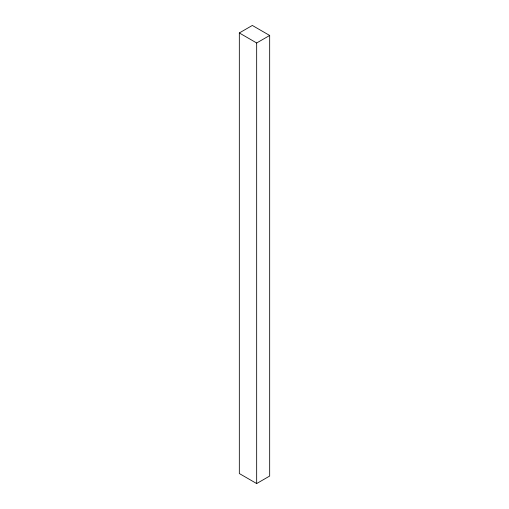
<?xml version="1.0" encoding="UTF-8"?>
<svg xmlns="http://www.w3.org/2000/svg" width="509" height="509" viewBox="0 0 509 509"><rect width="100%" height="100%" fill="white"/><g stroke="black" fill="none" stroke-linecap="round" stroke-linejoin="round"><path stroke-width="0.76" d="M239.325 32.958L252.33 25.45L269.675 35.465L269.675 476.042L256.67 483.55L239.325 473.535L239.325 32.958L256.67 42.972L269.675 35.465M256.67 42.972L256.67 483.55"/></g></svg>
